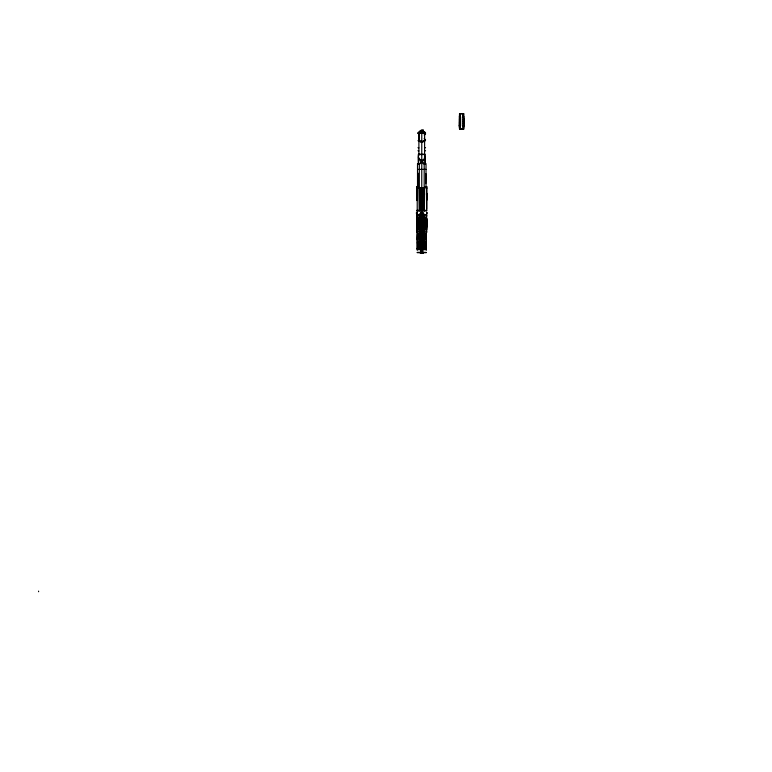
<?xml version="1.0" encoding="UTF-8"?>
<svg xmlns="http://www.w3.org/2000/svg" width="772" height="772" viewBox="0 0 772 772"><rect width="100%" height="100%" fill="white"/><g stroke="black" fill="none" stroke-linecap="round" stroke-linejoin="round"><path stroke-width="1.16" d="M417.218 188.214L416.764 188.503L417.218 187.046M417.382 214.606L417.218 250.253M426.25 238.876L426.25 233.868M426.318 250.253L426.154 227.016L426.926 227.045M426.25 246.915L426.25 241.916M418.53 162.651L418.829 161.715M426.048 238.876C425.121 241.067 425.015 231.725 426.048 233.868M426.048 246.915C425.054 249.038 425.044 239.764 426.048 241.916M417.092 187.278L417.073 187.027M463.808 118.135L463.48 129.059L459.842 129.059L459.514 118.135M417.478 187.297L418.125 185.184M416.841 218.891L416.986 217.945M416.841 220.869L417.256 220.107L416.764 220.02M416.764 222.828L417.276 222.722L416.61 222.722M416.764 224.797L417.276 224.691L416.841 223.976M416.764 226.765L417.276 226.669L416.764 225.935M424.349 210.968L424.648 188.214L426.771 186.699L426.771 210.36L426.318 210.968L417.218 210.968L416.764 210.36L426.771 210.36M420.151 141.247L419.785 141.054A3.107 1.525 0 0 1 419.379 140.707L418.887 132.408L420.885 130.709A2.692 2.248 0 0 1 422.66 130.709L424.339 131.887L424.156 132.861M459.996 113.928L460.681 113.581M416.909 194.11L416.61 195.914L417.218 195.827M416.61 199.726L416.909 195.914M426.617 200.537L426.617 193.01M417.382 223.745L416.61 223.706M426.771 225.781L426.125 225.685L426.771 224.951M417.382 219.798L416.61 219.769M417.382 221.767L416.61 221.738M426.617 200.286L426.617 195.084M424.648 140.407L423.181 141.324A2.413 1.187 0 0 1 420.296 141.324M424.648 141.006L423.21 141.845A2.866 1.409 0 0 1 420.286 141.836M416.61 196.397L416.687 195.683M416.909 196.397L416.61 197.352M416.909 197.352L416.61 198.308M416.909 198.308L416.61 199.263M416.909 199.263L417.218 200.286M417.97 132.861L418.887 131.944L418.887 155.201M420.856 132.861L417.97 133.315M418.125 173.198L418.086 183.929M425.768 183.611L425.864 173.652M419.949 197.507C422.014 198.443 422.014 191.031 419.949 191.967M423.587 190.53L422.487 190.53L422.68 188.513M419.949 203.268C421.869 204.233 421.869 197.989 419.949 198.944M423.587 197.507C421.522 198.443 421.522 191.031 423.587 191.967M420.856 210.36L421.049 204.715L419.949 204.715M423.587 203.268C421.666 204.233 421.666 197.989 423.587 198.944M419.949 233.154L421.049 233.154L421.049 220.946L419.949 220.946M423.587 219.499L422.487 219.499L422.68 213.39M419.949 240.131C422.014 241.067 422.014 233.655 419.949 234.591M423.587 233.154L422.487 233.154L422.487 220.946L423.587 220.946M420.856 253.438L421.049 241.568L419.949 241.568M423.587 240.131C421.522 241.067 421.522 233.655 423.587 234.591M417.218 193.01L416.61 193.261L416.61 200.112L417.218 200.537M417.97 133.16L418.887 132.552M425.555 134.376L424.156 134.926M425.787 186.699L424.195 187.76L419.341 187.76L417.748 186.699M418.887 140.494L419.379 140.195L417.97 140.726M426.694 223.976L426.771 224.797M426.694 227.914L426.771 229.824M426.771 228.039L426.771 218.756M423.384 141.247L423.751 141.054A3.107 1.525 0 0 0 424.156 140.707L424.648 140.195L425.555 140.726M426.318 187.451L426.318 186.699M423.471 141.151L423.21 141.237A2.866 1.409 0 0 1 420.286 141.237M426.926 196.397L426.926 195.239M424.648 147.915L425.555 147.703M424.648 150.955L425.555 150.743M462.64 129.059L463.335 128.712L463.335 125.469M424.156 138.516L424.648 138.477M416.764 221.998L417.256 222.761M416.841 227.914L417.256 228.85M460.315 113.619L459.514 116.012L459.89 116.919M462.64 113.581L463.49 113.619L463.335 116.012M459.765 114.179L460.295 114.179M463.026 114.179L463.557 114.179M459.234 116.919L460.604 116.919L460.604 125.72L459.234 125.72M464.088 116.919L462.727 116.919L462.727 125.72L464.088 125.72M459.996 119.197L459.388 119.197L459.996 119.805M463.335 119.197L463.933 119.197M463.335 119.805L463.933 119.805M459.996 121.011L459.388 121.011L459.996 121.619M463.335 121.011L463.933 121.011M463.335 121.619L463.933 121.619M459.996 122.835L459.388 122.835L459.996 123.443M463.335 122.835L463.933 122.835M463.335 123.443L463.933 123.443M459.514 126.627L459.89 125.72M459.765 128.451L460.295 128.451M463.026 128.451L463.557 128.451M418.887 132.408L420.856 132.408M422.68 132.408L424.648 132.408M422.68 132.861L425.555 133.315M418.887 134.926L419.379 134.926M424.648 139.664L425.555 139.664M419.042 154.535L424.494 154.535M418.356 156.948L418.53 163.645M425.179 156.948L425.005 163.645M418.511 157.556C417.7 161.869 425.835 161.869 425.025 157.556M420.557 162.245L422.979 162.245M418.434 163.944L419.495 163.944M424.04 163.944L425.102 163.944M417.517 169.406L426.019 169.406M417.517 184.267L418.125 184.267M418.125 186.699L416.764 186.699L418.887 188.214L424.648 188.214M425.411 186.699L426.771 186.699M417.517 185.116L418.125 187.152M419.949 190.337L421.049 190.53L419.949 190.53M422.68 190.337L423.587 190.337M419.949 192.16L420.856 192.16M422.68 192.16L423.587 192.16M416.61 193.473L417.218 194.071L416.909 193.01M426.926 193.473L426.318 194.071M417.218 194.332L417.218 194.872M417.218 195.084L416.909 195.239M419.949 197.314L420.856 197.314M422.68 197.314L423.587 197.314M419.949 199.137L420.856 199.137M422.68 199.137L423.587 199.137M419.949 203.075L420.856 203.075M422.68 203.075L423.587 203.075M422.487 210.36L422.487 204.715L423.587 204.715M419.949 204.898L420.856 204.898M422.487 204.715L423.587 204.898M420.701 212.483L422.834 212.483M418.887 214.606L416.986 214.606L416.986 218.814M424.648 214.606L426.549 214.606L426.694 218.891M418.887 215.214L419.495 215.214L419.495 246.615L418.887 246.615M424.648 215.214L424.04 215.214L424.04 218.708L424.648 218.708M416.61 218.775L417.276 218.775M418.887 218.708L419.495 218.708M426.26 218.775L426.926 218.775M419.949 219.316L421.049 219.499L419.949 219.499M422.68 219.316L423.587 219.316M418.887 219.46L419.495 219.46M424.648 219.46L424.04 219.46L424.04 224.015L424.648 224.015M426.926 219.769L426.125 219.769L426.154 214.606M426.771 220.02L426.694 220.869M416.61 220.145L417.276 220.145M426.26 220.145L426.926 220.145M416.61 220.753L417.276 220.753M426.26 220.753L426.926 220.753M416.61 221.13L417.411 221.13M419.949 221.139L420.856 221.139M422.68 221.139L423.587 221.139M426.926 221.13L426.125 221.13L426.154 221.767L426.926 221.738M426.771 221.998L426.771 222.828M416.61 222.114L417.276 222.114M426.26 222.114L426.926 222.114M426.26 222.722L426.926 222.722M416.61 223.098L417.382 223.069M426.926 223.098C425.826 222.433 425.806 224.353 426.926 223.706M416.61 224.092L417.256 224.054M418.887 224.015L419.495 224.015M426.26 224.092L426.926 224.092M416.61 224.691L417.276 224.691M426.26 224.691L426.926 224.691M418.887 224.768L419.495 224.768M424.648 224.768L424.04 224.768L424.04 229.323L424.648 229.323M416.764 224.951L417.411 225.077L416.61 225.077M426.125 225.077L426.926 225.077M416.61 225.685L417.411 225.685L416.764 225.781M426.125 225.685L426.926 225.685M426.771 225.935L426.771 226.765M416.61 226.061L417.276 226.061M426.26 226.061L426.926 226.061M416.61 226.669L417.276 226.669M426.26 226.669L426.926 226.669M416.61 227.045L417.411 227.045M416.61 228.03L417.276 228.03M426.26 228.03L426.926 228.03M418.887 229.323L419.495 229.323M417.343 231.291L416.986 230.693M426.192 231.291L426.549 230.693M418.887 231.446L419.495 231.446M424.648 231.446L424.04 231.446L424.04 236L424.648 236M417.247 232.382L417.247 248.902M426.289 232.382L426.289 248.902M419.949 232.97L420.856 232.97M422.68 232.97L423.587 232.97M419.949 234.785L420.856 234.785M422.68 234.785L423.587 234.785M418.887 236L419.495 236M418.887 236.753L419.495 236.753M424.648 236.753L424.04 236.753L424.04 241.308L424.648 241.308M419.949 239.938L420.856 239.938M422.68 239.938L423.587 239.938M418.887 241.308L419.495 241.308M422.487 247.368L422.487 241.568L423.587 241.568M419.949 241.761L420.856 241.761M422.487 241.568L423.587 241.761M418.887 242.061L419.495 242.061M424.648 242.061L424.04 242.061L424.04 246.615L424.648 246.615M417.256 248.285L420.856 248.285M422.68 248.285L426.279 248.285M417.256 248.439L420.856 248.439M422.68 248.439L426.279 248.439M417.285 249.501L420.856 249.501M422.68 249.501L426.25 249.501M417.285 249.568L420.856 249.568M422.68 249.568L426.25 249.568M417.218 252.376L420.856 252.299M422.68 252.376L426.318 252.376M417.218 252.685L420.856 252.685M422.68 252.685L426.318 252.685M420.113 252.984L423.423 252.984M420.856 253.293L421.01 248.594M422.68 253.293L422.525 248.738M463.007 113.619L463.499 113.745M418.887 138.477L419.379 138.516M460.681 129.059L459.996 128.712L459.996 125.469M417.97 147.703L418.887 147.915M417.97 150.743L418.887 150.955M420.325 141.845L418.887 141.006M420.354 141.324L418.887 140.407M424.156 140.195L424.648 140.494M426.318 188.214L426.771 188.503L426.433 186.998M424.648 132.552L425.555 133.16M425.555 132.861L424.648 131.944L424.571 157.517C423.799 163.201 416.166 158.82 418.964 154.217M426.617 196.397L426.926 197.352M426.617 197.352L426.926 198.308M426.617 198.308L426.926 199.263M426.829 194.332L426.926 195.432M419.186 210.968L418.887 188.214M417.816 185.608L417.826 187.152M463.335 113.938L463.335 117.17M463.026 117.315L463.026 113.889L460.295 113.889L460.295 117.315M463.026 125.325L463.026 128.75L460.295 128.75L460.295 125.325M461.666 128.75L461.666 129.358M459.996 113.938L459.996 117.17M427.08 212.339L427.08 213.844M426.848 230.847L426.848 232.353M426.771 215.06L426.771 216.083M426.771 228.937L426.694 229.959M426.617 186.699L426.617 209.144M426.617 212.184L426.617 213.989M426.019 187.22L426.019 163.645L422.979 163.645L422.979 161.975L420.557 161.975L420.557 163.645L417.517 163.645L417.517 187.22M425.179 163.645L425.179 154.217L418.356 154.217L418.356 163.645M424.648 214.307L424.648 247.368L418.887 247.368L418.887 214.307M424.195 163.645L424.195 187.972M423.587 210.36L423.587 188.513L419.949 188.513L419.949 210.36M423.587 247.368L423.587 213.39L419.949 213.39L419.949 247.368M422.979 190.819L422.979 193.116M422.979 197.719L422.979 200.016M422.979 202.312L422.979 204.609M422.834 213.39L422.834 212.184L420.701 212.184L420.701 247.368M422.834 219.248L422.834 221.593M422.834 233.308L422.834 235.653M422.834 239.175L422.834 241.511M422.68 204.898L422.68 210.36M422.68 241.761L422.68 253.438M422.487 188.513L422.487 190.53M422.487 191.967L422.487 197.507M422.487 198.944L422.487 203.268M422.487 213.39L422.487 219.499M422.487 220.946L422.487 233.154M422.487 234.591L422.487 240.131M422.072 247.368L422.072 253.438L421.464 253.438L421.464 247.368M421.763 130.13L421.763 154.217M421.763 154.535L421.763 188.214M421.763 188.513L421.763 253.438M421.049 188.513L421.049 190.53M421.049 191.967L421.049 197.507M421.049 198.944L421.049 203.268M421.049 204.715L421.049 210.36M421.049 213.39L421.049 219.499M421.049 220.946L421.049 233.154M421.049 234.591L421.049 240.131M421.049 241.568L421.049 247.368M420.856 188.513L420.856 190.337M420.856 213.39L420.856 219.316M420.557 188.513L420.557 210.36M419.341 163.645L419.341 187.972M417.218 186.699L417.218 210.968M417.063 212.184L417.063 213.989M416.986 220.116L416.986 220.782M416.986 222.085L416.986 222.751M416.986 224.054L416.986 224.729M416.986 226.032L416.986 226.698M416.986 228.001L416.986 228.869M416.909 186.699L416.909 200.537M416.909 212.184L416.909 213.989M416.841 215.06L416.909 216.083M416.909 228.937L416.841 229.959M416.764 215.06L416.764 216.083M416.764 228.937L416.764 229.959M416.687 230.847L416.687 232.353M416.455 212.339L416.455 213.844M38.6 591.12L38.6 591.728M418.897 132.861A3.194 0.83 0 0 0 421.763 133.353A3.194 0.83 0 0 0 424.639 132.861M417.488 241.916L417.681 247.368L417.488 241.79M417.488 233.868C416.378 248.912 419.466 231.214 417.488 233.868M417.488 218.1L417.681 229.168L417.739 217.656L417.488 218.1M426.048 228.715L425.748 229.11L425.854 217.646L426.048 228.715M459.543 113.581L459.079 125.72L459.581 129.358L463.74 129.358L464.242 125.72L463.789 113.581L459.543 113.581M420.923 131.597C420.74 136.345 424.774 129.735 420.923 131.597M416.841 218.708L416.841 228.078L416.841 218.708M423.288 130.13L420.248 130.584L423.288 130.13"/></g></svg>
